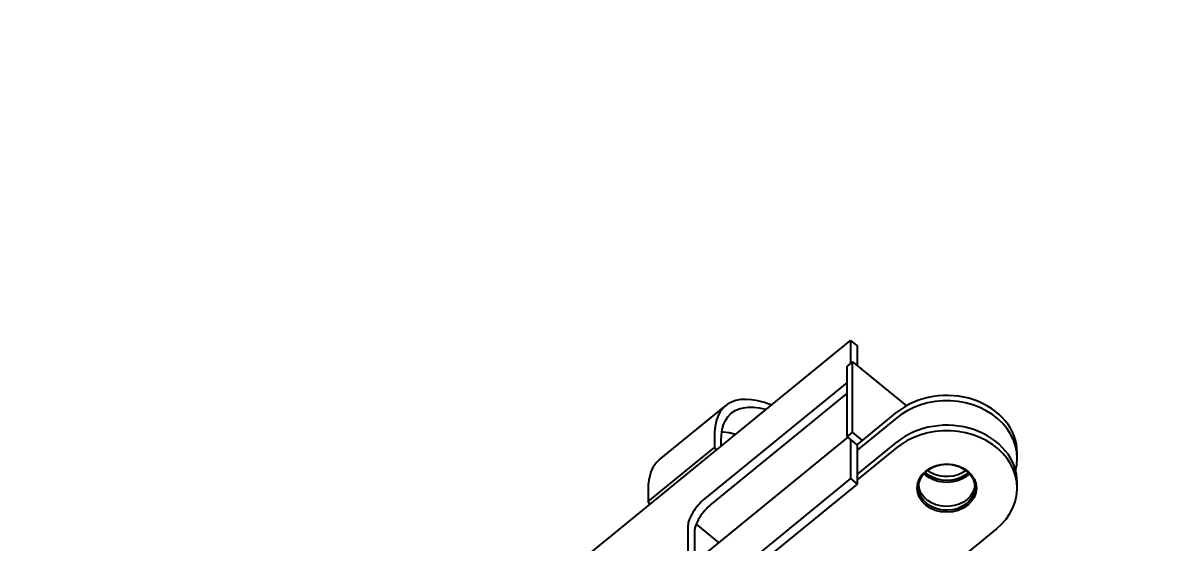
# Model space of a CAD drawing. Header units: millimetres. Extents: x 0 to 841, y 0 to 594.
# Drawn here: x 597.3 to 758.6, y 519.9 to 594 of the extents above; entities that cross this region are included whole.
import ezdxf

# ---------------------------------------------------------------- set-up
doc = ezdxf.new("R2010")
doc.units = ezdxf.units.MM
doc.linetypes.add('K5LT_BASIC', pattern=[0])
doc.layers.add('Системный слой', color=7, linetype='Continuous')

# ---------------------------------------------------------------- blocks, each defined once
blk = doc.blocks.new('U199')
at = {"layer": 'Системный слой', "color": 150, "linetype": 'K5LT_BASIC', "lineweight": 40, "true_color": 0x0080ff}
for p, q in [((697.96, 538.53), (698.46, 538.86)), ((698.46, 538.86), (699.02, 539.12)), ((699.02, 539.12), (699.64, 539.28)), ((699.64, 539.28), (700.33, 539.36)), ((700.33, 539.36), (701.08, 539.35)), ((701.08, 539.35), (701.89, 539.25)), ((701.89, 539.25), (702.76, 539.05)), ((702.76, 539.05), (702.85, 539.03)), ((696.83, 536.88), (697.1, 537.48)), ((697.1, 537.48), (697.45, 538)), ((697.45, 538), (697.86, 538.44)), ((697.86, 538.44), (697.96, 538.53)), ((696.51, 535.43), (696.63, 536.2)), ((696.63, 536.2), (696.83, 536.88)), ((696.47, 534.58), (696.51, 535.43))]:
    blk.add_line(p, q, dxfattribs=at)
blk = doc.blocks.new('U200')
at = {"layer": 'Системный слой', "color": 150, "linetype": 'K5LT_BASIC', "lineweight": 40, "true_color": 0x0080ff}
for p, q in [((699.25, 540.42), (698.56, 540.29)), ((699.99, 540.46), (699.25, 540.42)), ((700.8, 540.4), (699.99, 540.46)), ((701.68, 540.26), (700.8, 540.4)), ((696.68, 539.13), (696.3, 538.62)), ((697.12, 539.56), (696.68, 539.13)), ((697.4, 539.77), (697.12, 539.56)), ((697.95, 540.07), (697.4, 539.77)), ((698.56, 540.29), (697.95, 540.07)), ((702.62, 540.01), (701.68, 540.26)), ((703.63, 539.66), (702.62, 540.01)), ((695.77, 537.36), (695.61, 536.61)), ((696, 538.03), (695.77, 537.36)), ((696.3, 538.62), (696, 538.03)), ((695.54, 535.78), (695.53, 535.35)), ((695.61, 536.61), (695.54, 535.78))]:
    blk.add_line(p, q, dxfattribs=at)
blk = doc.blocks.new('U202')
at = {"layer": 'Системный слой', "color": 150, "linetype": 'K5LT_BASIC', "lineweight": 40, "true_color": 0x0080ff}
for p, q in [((696.8, 535.8), (696.56, 535.82)), ((697.62, 535.69), (696.8, 535.8)), ((698.52, 535.49), (697.62, 535.69))]:
    blk.add_line(p, q, dxfattribs=at)
blk = doc.blocks.new('U211')
at = {"layer": 'Системный слой', "color": 150, "linetype": 'K5LT_BASIC', "lineweight": 40, "true_color": 0x0080ff}
for p, q in [((722.91, 538.84), (722.05, 538.3)), ((723.83, 539.29), (722.91, 538.84)), ((724.82, 539.67), (723.83, 539.29)), ((725.84, 539.95), (724.82, 539.67)), ((726.9, 540.14), (725.84, 539.95)), ((727.98, 540.24), (726.9, 540.14)), ((729.06, 540.24), (727.98, 540.24)), ((730.14, 540.14), (729.06, 540.24)), ((731.2, 539.95), (730.14, 540.14)), ((732.22, 539.67), (731.2, 539.95)), ((733.21, 539.3), (732.22, 539.67)), ((734.13, 538.84), (733.21, 539.3)), ((735, 538.31), (734.13, 538.84)), ((722.05, 538.3), (721.45, 537.86)), ((735.78, 537.7), (735, 538.31)), ((736.49, 537.03), (735.78, 537.7)), ((737.09, 536.29), (736.49, 537.03)), ((737.6, 535.51), (737.09, 536.29)), ((738, 534.69), (737.6, 535.51)), ((738.29, 533.84), (738, 534.69)), ((738.47, 532.97), (738.29, 533.84)), ((738.53, 532.08), (738.47, 532.97)), ((738.3, 530.35), (738.47, 531.22)), ((738.47, 531.22), (738.53, 532.08))]:
    blk.add_line(p, q, dxfattribs=at)
blk = doc.blocks.new('U225')
at = {"layer": 'Системный слой', "color": 150, "linetype": 'K5LT_BASIC', "lineweight": 40, "true_color": 0x0080ff}
for p, q in [((725.84, 535.71), (724.82, 535.43)), ((726.9, 535.9), (725.84, 535.71)), ((727.98, 536), (726.9, 535.9)), ((729.06, 536), (727.98, 536)), ((730.14, 535.91), (729.06, 536)), ((731.2, 535.72), (730.14, 535.91)), ((732.22, 535.43), (731.2, 535.72)), ((722.05, 534.07), (721.45, 533.62)), ((722.91, 534.6), (722.05, 534.07)), ((723.83, 535.06), (722.91, 534.6)), ((724.82, 535.43), (723.83, 535.06)), ((733.21, 535.06), (732.22, 535.43)), ((734.13, 534.61), (733.21, 535.06)), ((735, 534.07), (734.13, 534.61)), ((735.78, 533.47), (735, 534.07)), ((736.49, 532.79), (735.78, 533.47)), ((737.09, 532.06), (736.49, 532.79)), ((737.6, 531.28), (737.09, 532.06)), ((738, 530.46), (737.6, 531.28)), ((738.29, 529.6), (738, 530.46)), ((738.47, 528.73), (738.29, 529.6)), ((738.43, 526.75), (738.52, 527.63)), ((738.53, 527.85), (738.47, 528.73)), ((738.52, 527.63), (738.53, 527.85)), ((737.91, 525.03), (738.23, 525.88)), ((738.23, 525.88), (738.43, 526.75)), ((736.95, 523.45), (737.48, 524.22)), ((737.48, 524.22), (737.91, 525.03)), ((735.6, 522.07), (736.32, 522.73)), ((736.32, 522.73), (736.95, 523.45))]:
    blk.add_line(p, q, dxfattribs=at)
blk = doc.blocks.new('U226')
at = {"layer": 'Системный слой', "color": 150, "linetype": 'K5LT_BASIC', "lineweight": 40, "true_color": 0x0080ff}
for p, q in [((724.55, 528.18), (724.54, 528.23)), ((724.67, 527.63), (724.55, 528.18)), ((724.91, 527.1), (724.67, 527.63)), ((732.4, 527.68), (732.17, 527.16)), ((732.51, 528.23), (732.4, 527.68)), ((725.26, 526.62), (724.91, 527.1)), ((725.7, 526.19), (725.26, 526.62)), ((725.83, 526.09), (725.7, 526.19)), ((726.37, 525.75), (725.83, 526.09)), ((730.89, 525.87), (730.3, 525.58)), ((731.4, 526.23), (730.89, 525.87)), ((731.83, 526.67), (731.4, 526.23)), ((732.17, 527.16), (731.83, 526.67)), ((726.98, 525.49), (726.37, 525.75)), ((727.63, 525.32), (726.98, 525.49)), ((728.31, 525.24), (727.63, 525.32)), ((728.99, 525.26), (728.31, 525.24)), ((729.66, 525.37), (728.99, 525.26)), ((730.3, 525.58), (729.66, 525.37))]:
    blk.add_line(p, q, dxfattribs=at)
blk = doc.blocks.new('U227')
at = {"layer": 'Системный слой', "color": 150, "linetype": 'K5LT_BASIC', "lineweight": 40, "true_color": 0x0080ff}
for p, q in [((725.91, 530.43), (726.46, 530.76)), ((726.46, 530.76), (727.07, 531.01)), ((727.07, 531.01), (727.73, 531.16)), ((727.73, 531.16), (728.41, 531.23)), ((728.41, 531.23), (729.09, 531.2)), ((729.09, 531.2), (729.76, 531.07)), ((729.76, 531.07), (730.39, 530.85)), ((730.39, 530.85), (730.97, 530.55)), ((724.58, 528.52), (724.76, 529.06)), ((724.76, 529.06), (725.04, 529.57)), ((725.04, 529.57), (725.43, 530.03)), ((725.43, 530.03), (725.91, 530.43)), ((730.97, 530.55), (731.47, 530.17)), ((731.47, 530.17), (731.89, 529.73)), ((731.89, 529.73), (732.21, 529.24)), ((732.21, 529.24), (732.42, 528.7)), ((724.53, 527.96), (724.58, 528.52)), ((724.55, 527.64), (724.53, 527.96)), ((724.67, 527.09), (724.55, 527.64)), ((732.42, 528.7), (732.52, 528.15)), ((732.53, 527.96), (732.47, 527.41)), ((732.52, 528.15), (732.53, 527.96)), ((724.91, 526.56), (724.67, 527.09)), ((725.26, 526.08), (724.91, 526.56)), ((725.7, 525.65), (725.26, 526.08)), ((731.62, 525.9), (731.15, 525.5)), ((732.01, 526.36), (731.62, 525.9)), ((732.29, 526.87), (732.01, 526.36)), ((732.47, 527.41), (732.29, 526.87)), ((726.08, 525.38), (725.7, 525.65)), ((726.66, 525.08), (726.08, 525.38)), ((727.29, 524.86), (726.66, 525.08)), ((727.96, 524.73), (727.29, 524.86)), ((728.64, 524.7), (727.96, 524.73)), ((729.32, 524.76), (728.64, 524.7)), ((729.98, 524.92), (729.32, 524.76)), ((730.59, 525.17), (729.98, 524.92)), ((731.15, 525.5), (730.59, 525.17))]:
    blk.add_line(p, q, dxfattribs=at)
blk = doc.blocks.new('U268')
at = {"layer": 'Системный слой', "color": 150, "linetype": 'K5LT_BASIC', "lineweight": 40, "true_color": 0x0080ff}
for p, q in [((725.7, 529.89), (725.48, 530.08)), ((726.02, 529.65), (725.7, 529.89)), ((726.59, 529.34), (726.02, 529.65)), ((727.21, 529.11), (726.59, 529.34)), ((727.88, 528.97), (727.21, 529.11)), ((729.9, 529.13), (729.24, 528.98)), ((730.52, 529.37), (729.9, 529.13)), ((731.08, 529.69), (730.52, 529.37)), ((731.57, 530.08), (731.08, 529.69)), ((728.56, 528.93), (727.88, 528.97)), ((729.24, 528.98), (728.56, 528.93))]:
    blk.add_line(p, q, dxfattribs=at)
blk = doc.blocks.new('U269')
at = {"layer": 'Системный слой', "color": 150, "linetype": 'K5LT_BASIC', "lineweight": 40, "true_color": 0x0080ff}
for p, q in [((726.2, 530.08), (725.79, 530.35)), ((726.79, 529.79), (726.2, 530.08)), ((727.43, 529.59), (726.79, 529.79)), ((728.11, 529.49), (727.43, 529.59)), ((728.79, 529.48), (728.11, 529.49)), ((729.47, 529.56), (728.79, 529.48)), ((730.12, 529.74), (729.47, 529.56)), ((730.72, 530), (730.12, 529.74)), ((731.26, 530.35), (730.72, 530))]:
    blk.add_line(p, q, dxfattribs=at)
blk = doc.blocks.new('U270')
at = {"layer": 'Системный слой', "color": 150, "linetype": 'K5LT_BASIC', "lineweight": 40, "true_color": 0x0080ff}
for p, q in [((725.56, 529.66), (725.3, 529.89)), ((726.06, 529.31), (725.56, 529.66)), ((726.66, 529.01), (726.06, 529.31)), ((730.7, 529.15), (730.07, 528.89)), ((731.26, 529.48), (730.7, 529.15)), ((731.76, 529.89), (731.26, 529.48)), ((727.31, 528.8), (726.66, 529.01)), ((728, 528.68), (727.31, 528.8)), ((728.7, 528.66), (728, 528.68)), ((729.39, 528.73), (728.7, 528.66)), ((730.07, 528.89), (729.39, 528.73))]:
    blk.add_line(p, q, dxfattribs=at)

msp = doc.modelspace()

# ---------------------------------------------------------------- linework, layer by layer
at = {"layer": 'Системный слой', "color": 150, "linetype": 'K5LT_BASIC', "lineweight": 40, "true_color": 0x0080ff}
for p, q in [((605.48901, 459.52865), (714.85486, 548.82549)), ((714.85486, 548.82549), (715.79767, 548.05569)), ((714.85486, 548.82549), (714.85486, 545.55384)), ((715.79767, 548.05569), (715.79767, 545.24592)), ((715.1377, 545.78478), (714.38345, 545.16894)), ((714.38345, 535.16153), (714.38345, 545.16894)), ((715.1377, 535.77737), (715.1377, 545.78478)), ((715.1377, 545.78478), (722.78721, 539.53898)), ((714.38345, 542.85954), (694.11867, 526.31341)), ((714.38345, 541.31993), (695.06148, 525.54361)), ((687.69174, 531.8639), (697.11983, 539.56191)), ((715.79767, 534.00683), (721.45452, 538.62563)), ((721.45452, 537.85583), (715.79767, 533.23703)), ((715.1377, 535.77737), (714.38345, 535.16153)), ((716.55191, 534.62267), (715.1377, 535.77737)), ((694.11867, 518.42296), (714.5013, 535.06531)), ((695.52727, 535.35398), (695.52727, 533.62593)), ((696.47008, 533.81438), (696.47008, 534.58418)), ((715.79767, 534.00683), (714.38345, 535.16153)), ((714.85486, 534.77663), (714.85486, 529.19558)), ((715.79767, 529.77293), (721.45452, 534.39173)), ((715.79767, 534.00683), (715.79767, 528.42578)), ((686.09918, 525.92792), (695.52727, 533.62593)), ((695.52727, 533.62593), (695.77806, 533.24934)), ((721.45452, 533.62193), (715.79767, 529.00313)), ((738.52559, 532.08233), (738.52559, 532.85213)), ((714.85486, 529.19558), (699.06281, 516.30142)), ((714.85486, 529.19558), (715.79767, 528.42578)), ((686.09918, 527.65598), (686.09918, 525.92792)), ((715.79767, 528.42578), (700.00561, 515.53162)), ((738.52559, 527.84843), (738.52559, 528.61823)), ((686.34996, 525.55134), (686.09918, 525.92792)), ((692.93978, 522.72498), (696.16367, 520.09269)), ((691.76165, 522.46441), (691.76165, 518.42296)), ((692.70446, 521.69461), (692.70446, 517.65316)), ((735.59666, 522.07493), (706.88812, 498.6345))]:
    msp.add_line(p, q, dxfattribs=at)
for centre, major_axis, ratio, start_param, end_param in [((728.52559, 532.85213), (10, 0), 0.816496581, 0, 2.35619449), ((728.52559, 528.61823), (10, 0), 0.816496581, 0, 2.35619449), ((701.18413, 515.33917), (-13.49238, 16.52473), 0.40824829, 0, 0.463647609), ((694.11867, 524.38891), (-2.10819, -2.58199), 0.40824829, 4.248741371, 5.819537698), ((695.06148, 523.61911), (-2.10819, -2.58199), 0.40824829, 4.248741371, 5.819537698)]:
    msp.add_ellipse(centre, major_axis=major_axis, ratio=ratio, start_param=start_param, end_param=end_param, dxfattribs=at)
msp.add_ellipse((728.52541, 527.84829), major_axis=(-4.2, 0), ratio=0.816496581, dxfattribs=at)

# ---------------------------------------------------------------- block references
at = {"layer": 'Системный слой'}
for name in ['U200', 'U199', 'U211', 'U202', 'U225', 'U227', 'U270', 'U268', 'U269', 'U226']:
    msp.add_blockref(name, (0, 0), dxfattribs=at)

doc.saveas('drawing.dxf')
